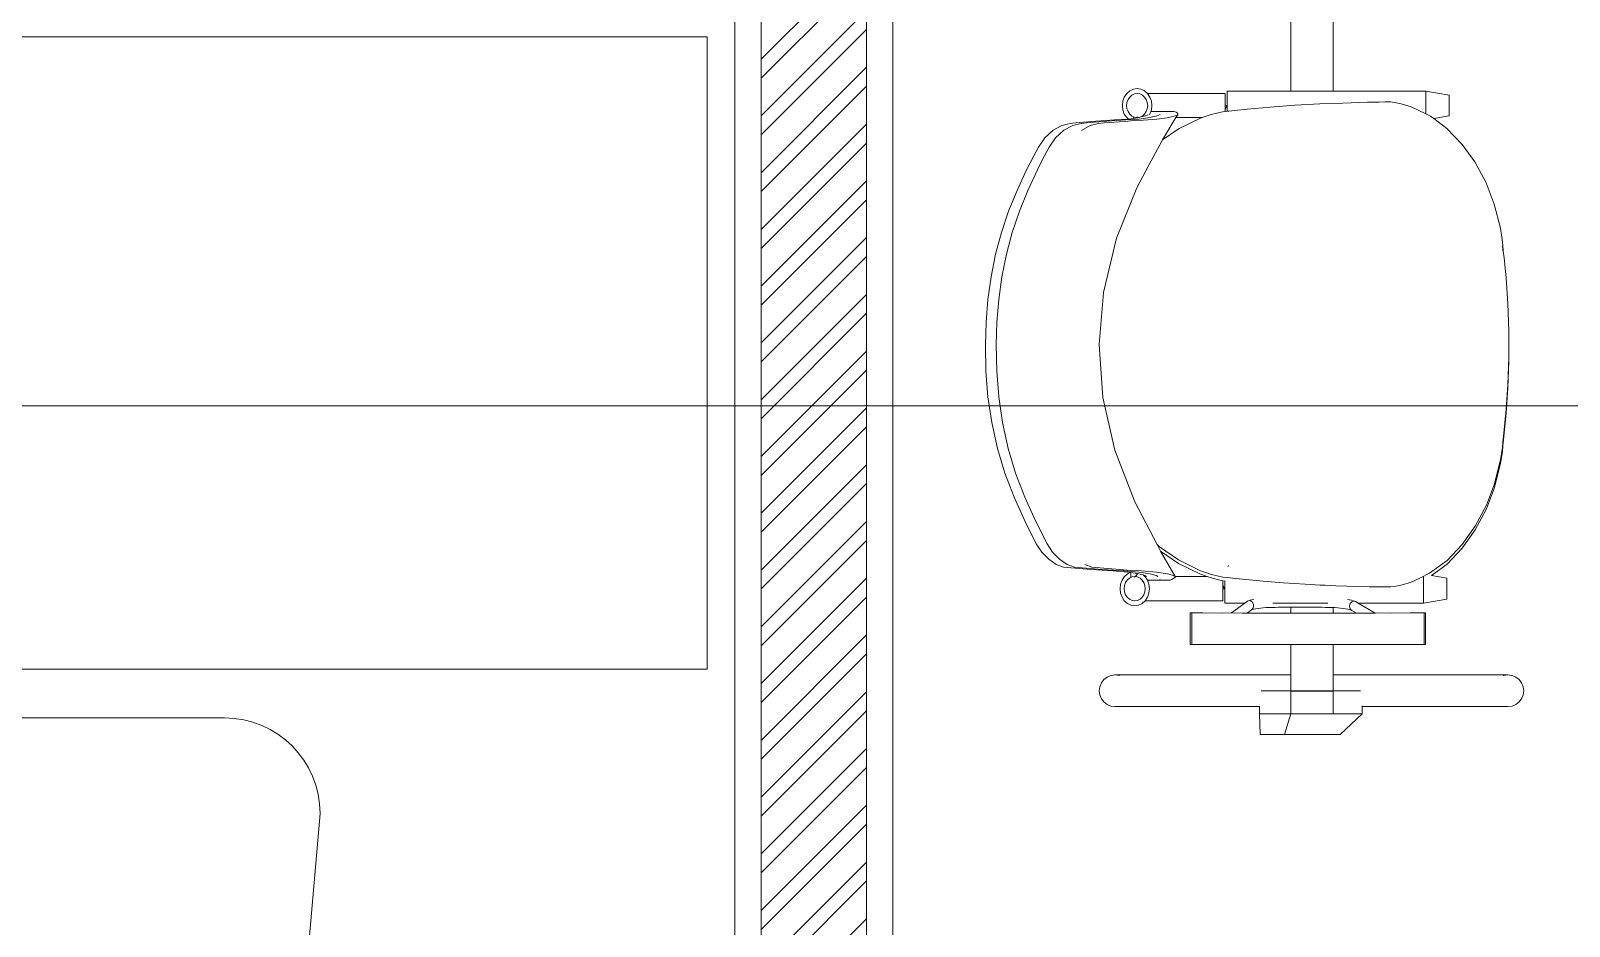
# Model space of a CAD drawing. Header units: millimetres. Extents: x -280308 to 6402717, y -14 to 2073074.
# Drawn here: x 39871 to 41331, y 742780 to 743630 of the extents above; entities that cross this region are included whole.
import ezdxf
from ezdxf.enums import TextEntityAlignment as Align

# ---------------------------------------------------------------- set-up
doc = ezdxf.new("R2010")
doc.units = ezdxf.units.MM
doc.linetypes.add('ACAD_ISO08W100', pattern=[36, 24, -3, 6, -3])
doc.layers.get('0').update_dxf_attribs({"lineweight": 0})
for name, color, linetype, lineweight in [('A-ALINE-3', 111, 'Continuous', 15), ('A-ALINE-6', 117, 'Continuous', 9), ('A-ANNOTATION', 144, 'Continuous', 0), ('A-Furn', 250, 'Continuous', 0), ('A-FURN-EQPM', 177, 'Continuous', 0)]:
    doc.layers.add(name, color=color, linetype=linetype, lineweight=lineweight)
doc.layers.add('A-FILL-1', color=7, linetype='Continuous', lineweight=0, true_color=0x454545)
doc.layers.add('A-TEXT', color=254, linetype='Continuous')
doc.layers.add('FURNITURE', color=26, linetype='Continuous')
doc.styles.get("Standard").update_dxf_attribs({"font": 'arial.ttf'})

# ---------------------------------------------------------------- blocks, each defined once
blk = doc.blocks.new('*U539')
at = {"layer": 'A-ANNOTATION', "linetype": 'ACAD_ISO08W100', "ltscale": 0.25}
blk.add_lwpolyline([(0, -7.6411), (0, -228.3482)], dxfattribs=at)
at = {"layer": 'A-TEXT'}
blk.add_attdef('N', text='', height=0.9, dxfattribs=at).set_placement((0, 2.75), align=Align.MIDDLE_CENTER)
blk = doc.blocks.new('A$Cf37525da')
at = {"color": 124, "xscale": -360.0000000000001, "yscale": 360.0000000000001, "zscale": 360.0000000000001, "rotation": 270}
blk.add_blockref('*U539', (4643.8, -13700), dxfattribs=at)
blk = doc.blocks.new('A$C0fa81d55')
at = {"color": 0, "linetype": 'ByBlock', "lineweight": -2}
for p, q in [((26.5, 496), (27, 499.9)), ((27, 499.9), (28.5, 503.5)), ((28.5, 503.5), (30.9, 506.6)), ((30.9, 506.6), (34, 509)), ((34, 509), (37.6, 510.5)), ((37.6, 510.5), (41.5, 511)), ((41.5, 511), (45.4, 510.5)), ((45.4, 510.5), (49, 509)), ((49, 509), (52.1, 506.6)), ((52.1, 506.6), (54.5, 503.5)), ((54.5, 503.5), (56, 499.9)), ((56, 499.9), (56.5, 496)), ((56, 499.4), (56.5, 495.8)), ((354.4, 496.7), (328.9, 495.9)), ((357.8, 496.7), (332.3, 495.9)), ((357.8, 496.7), (354.4, 496.7)), ((379.4, 496.7), (357.8, 496.7)), ((379.4, 496.7), (379.4, 496.7)), ((382.8, 496.7), (379.4, 496.7)), ((409, 495.8), (382.8, 496.7)), ((26.5, 496), (26.5, 357.5)), ((56.5, 495.5), (56, 491.6)), ((56.5, 495.5), (56, 492.2)), ((56.5, 495.8), (56.5, 496)), ((56.5, 495.7), (56.5, 495.8)), ((56.5, 495.7), (56.5, 495.5)), ((56.5, 495.5), (56.5, 330)), ((234.5, 483.3), (214.2, 475.6)), ((237.9, 483.3), (217.6, 475.6)), ((234.5, 483.3), (257.4, 489)), ((237.9, 483.3), (260.9, 489)), ((257.4, 489), (268.5, 490.7)), ((260.9, 489), (272, 490.7)), ((268.5, 490.7), (274.1, 491.3)), ((272, 490.7), (277.5, 491.3)), ((274.1, 491.3), (279.7, 491.7)), ((277.5, 491.3), (283.1, 491.7)), ((279.7, 491.7), (286, 492.5)), ((283.1, 491.7), (289.5, 492.5)), ((286, 492.5), (292.4, 493.2)), ((289.5, 492.5), (295.9, 493.2)), ((292.4, 493.2), (305.2, 494.4)), ((295.9, 493.2), (308.7, 494.4)), ((328.9, 495.9), (305.2, 494.4)), ((332.3, 495.9), (308.7, 494.4)), ((409, 495.8), (433.1, 494.3)), ((433.1, 494.3), (446, 493)), ((446, 493), (452.4, 492.3)), ((452.4, 492.3), (458.8, 491.6)), ((458.8, 491.6), (464.3, 491.2)), ((458.8, 491.3), (460.8, 491.2)), ((460.8, 491.2), (463.1, 490.9)), ((464.3, 491.2), (469.8, 490.6)), ((469.8, 490.6), (480.7, 488.9)), ((503.3, 483), (480.7, 488.9)), ((523.7, 475.2), (503.3, 483)), ((214.2, 475.6), (194.2, 464.9)), ((217.6, 475.6), (197.6, 464.9)), ((543.6, 464.5), (523.7, 475.2)), ((194.2, 464.9), (177, 452.6)), ((197.6, 464.9), (180.4, 452.6)), ((560, 452.7), (543.6, 464.5)), ((575.3, 438), (560, 452.7)), ((161.8, 438.2), (150.8, 423.4)), ((165.3, 438.2), (153, 421.6)), ((177, 452.6), (161.8, 438.2)), ((180.4, 452.6), (165.3, 438.2)), ((584.6, 425.7), (587.1, 440.2)), ((587.1, 440.2), (606.9, 440.2)), ((610.7, 418.2), (606.9, 440.2)), ((124.7, 415.9), (128.5, 437.9)), ((148.3, 437.9), (128.5, 437.9)), ((150.8, 423.4), (148.3, 437.9)), ((584.6, 425.7), (575.3, 438)), ((587, 422.4), (584.6, 425.7)), ((85.5, 417.9), (85.5, 417.9)), ((85.5, 417.7), (85.5, 417.9)), ((115.4, 417.9), (85.5, 417.9)), ((85.5, 417.7), (85.5, 417.6)), ((85.5, 417.6), (85.5, 417.4)), ((85.5, 416.7), (85.5, 417.4)), ((85.5, 416.7), (85.5, 416.5)), ((85.5, 404.6), (85.5, 416.5)), ((115.4, 416.5), (85.5, 416.5)), ((115.4, 417.9), (115.4, 417.9)), ((115.4, 417.9), (115.4, 417.8)), ((115.4, 417.8), (115.4, 417.7)), ((115.4, 417.7), (115.4, 417.6)), ((115.4, 417.6), (115.4, 417.4)), ((115.4, 417.4), (115.4, 417.2)), ((115.4, 417.2), (115.4, 417)), ((115.4, 417), (115.4, 416.7)), ((115.4, 416.7), (115.4, 416.5)), ((115.4, 416.5), (115.4, 416.2)), ((115.4, 416.2), (115.4, 415.1)), ((115.4, 415.1), (115.4, 404.6)), ((124.7, 353.7), (124.7, 415.9)), ((149.6, 415.9), (124.7, 415.9)), ((148.8, 412.9), (144.3, 403.5)), ((153, 421.6), (148.8, 412.9)), ((150.8, 423.4), (150.8, 423.3)), ((587, 422.4), (589.1, 418.2)), ((589.1, 418.2), (595.9, 404.3)), ((589.1, 418.2), (610.7, 418.2)), ((610.7, 330), (610.7, 418.2)), ((85.4, 330), (85.5, 404.6)), ((115.4, 403.3), (115.3, 385.1)), ((115.4, 404.6), (115.4, 403.3)), ((140.8, 389.6), (141.7, 394.4)), ((141.7, 394.4), (144.3, 403.5)), ((595.9, 404.3), (598.7, 394.8)), ((598.7, 394.8), (599.7, 389.9)), ((115.3, 385.1), (115.4, 384)), ((115.4, 384), (115.3, 370.2)), ((140.1, 384.8), (140.8, 389.6)), ((140.1, 379.7), (140.1, 384.8)), ((140.2, 374.6), (140.1, 379.7)), ((599.7, 389.9), (600.4, 384.9)), ((600.4, 384.9), (600.4, 379.3)), ((115.3, 370.2), (115.3, 370.1)), ((115.3, 370.1), (124.7, 353.7)), ((115.3, 370.1), (115.3, 365.2)), ((115.3, 364.4), (115.3, 365.2)), ((140.2, 371.1), (140.2, 374.6)), ((140.3, 364.4), (140.2, 371.1)), ((600.3, 373.8), (600.2, 362.7)), ((600.4, 379.3), (600.3, 373.8)), ((19.5, 357.5), (0, 336.6)), ((26.5, 357.5), (19.5, 357.5)), ((19.5, 330), (19.5, 357.5)), ((27.2, 357.5), (26.5, 357.5)), ((41.5, 330), (41.5, 356.2)), ((115.3, 364.4), (115.3, 352.3)), ((115.3, 352.3), (115.3, 352.2)), ((115.3, 352.2), (115.3, 345)), ((115.3, 352.2), (117.8, 347.9)), ((124.7, 353.7), (126.1, 351.3)), ((126.5, 350.5), (126.1, 351.3)), ((126.6, 349.5), (126.5, 350.5)), ((126.5, 350.5), (127, 349.2)), ((140.8, 343.2), (140.3, 364.4)), ((599.4, 339.4), (600.2, 362.7)), ((0, 336.6), (0, 284)), ((115.3, 344.6), (115.3, 345)), ((115.3, 344.6), (115.3, 330)), ((117.8, 347.9), (118.1, 347.1)), ((117.8, 347.9), (118.1, 347.4)), ((118.1, 347.4), (118.7, 346.7)), ((118.1, 347.1), (118.5, 345.7)), ((118.5, 345.7), (118.9, 343.9)), ((118.7, 346.7), (119.6, 346.1)), ((118.9, 343.9), (119.3, 341.9)), ((119.3, 341.9), (119.6, 339.6)), ((119.6, 346.1), (120.7, 345.8)), ((119.6, 339.6), (119.9, 337.1)), ((119.9, 337.1), (120.2, 334.4)), ((120.7, 345.8), (121.9, 345.7)), ((121.9, 345.7), (123.1, 345.9)), ((123.1, 345.9), (124.2, 346.3)), ((124.2, 346.3), (125.1, 346.9)), ((125.1, 346.9), (125.9, 347.7)), ((125.9, 347.7), (126.4, 348.6)), ((126.4, 348.6), (126.6, 349.5)), ((127, 349.2), (127.4, 347.6)), ((127.4, 347.6), (127.8, 345.7)), ((127.8, 345.7), (128.2, 343.6)), ((141.2, 332.8), (140.8, 343.2)), ((598.5, 317.3), (599.4, 339.4)), ((19.5, 290), (19.5, 330)), ((41, 330), (19.5, 330)), ((41, 290), (41, 330)), ((41.5, 330), (41, 330)), ((41.5, 290), (41.5, 330)), ((56.5, 330), (41.5, 330)), ((85.4, 330), (56.5, 330)), ((85.4, 290), (85.4, 330)), ((120.5, 330), (115.3, 330)), ((115.3, 330), (115.3, 324.7)), ((115.3, 324.5), (115.3, 324.7)), ((115.3, 324.5), (115.3, 304.5)), ((120.2, 334.4), (120.4, 331.6)), ((120.4, 331.6), (120.5, 330)), ((120.5, 330), (120.5, 328.6)), ((120.7, 325.5), (120.5, 328.6)), ((120.7, 325.5), (120.7, 322.5)), ((120.7, 322.5), (120.8, 319.2)), ((124.7, 272.8), (124.7, 325)), ((141.4, 327.6), (141.2, 332.8)), ((141.6, 322.4), (141.4, 327.6)), ((141.8, 317.7), (141.6, 322.4)), ((676.3, 330), (610.7, 330)), ((610.7, 290), (610.7, 330)), ((120.8, 319.2), (120.8, 290)), ((142.1, 313), (141.8, 317.7)), ((142.6, 303.5), (142.1, 313)), ((597.2, 293.8), (598.5, 317.3)), ((115.3, 304.5), (115.3, 304.4)), ((115.3, 290), (115.3, 304.4)), ((144.1, 282.8), (142.6, 303.5)), ((595.5, 270.3), (597.2, 293.8)), ((19.5, 290), (0, 284)), ((0, 284), (0, 260.8)), ((41, 290), (19.5, 290)), ((19.5, 260.2), (19.5, 290)), ((41.5, 290), (41, 290)), ((56.5, 290), (41.5, 290)), ((41.5, 261.9), (41.5, 290)), ((85.4, 290), (56.5, 290)), ((56.5, 123.6), (56.5, 290)), ((85.5, 196), (85.4, 290)), ((120.8, 290), (115.3, 290)), ((115.3, 290), (115.3, 284.4)), ((115.3, 284.4), (115.3, 284)), ((115.3, 284), (115.3, 264.5)), ((120.8, 278.3), (120.7, 275.1)), ((120.8, 290), (120.8, 278.3)), ((144.1, 282.8), (145.6, 263.6)), ((676.3, 290), (610.7, 290)), ((610.7, 229.5), (610.7, 290)), ((115.3, 264.5), (115.3, 263.8)), ((115.3, 248.5), (115.3, 263.8)), ((120.2, 263.7), (119.9, 261.2)), ((120.4, 266.4), (120.2, 263.7)), ((120.5, 269.3), (120.4, 266.4)), ((120.7, 272.2), (120.5, 269.3)), ((120.7, 275.1), (120.7, 272.2)), ((145.6, 263.6), (147.3, 244.1)), ((595.5, 270.3), (593.6, 248.6)), ((19.5, 260.2), (0, 260.8)), ((26.5, 260.2), (19.5, 260.2)), ((26.5, 260.2), (26.5, 260.3)), ((26.5, 260.2), (26.5, 123)), ((28.5, 260.2), (28.5, 260.2)), ((118.3, 252.5), (115.3, 248.5)), ((115.3, 248.4), (115.3, 248.5)), ((115.3, 248.4), (115.3, 244.8)), ((118.5, 253.3), (118.3, 252.5)), ((118.5, 252.9), (118.3, 252.5)), ((118.9, 254.8), (118.5, 253.3)), ((118.5, 252.9), (119.2, 253.6)), ((119.3, 256.7), (118.9, 254.8)), ((119.2, 253.6), (120.1, 254.2)), ((119.6, 258.8), (119.3, 256.7)), ((119.9, 261.2), (119.6, 258.8)), ((120.1, 254.2), (121.2, 254.5)), ((121.2, 254.5), (122.3, 254.6)), ((122.3, 254.6), (123.5, 254.4)), ((123.5, 254.4), (124.6, 254)), ((124.6, 254), (125.6, 253.4)), ((126.5, 248.9), (124.7, 246.4)), ((125.6, 253.4), (126.4, 252.6)), ((126.4, 252.6), (126.9, 251.7)), ((126.9, 249.8), (126.5, 248.9)), ((126.9, 251.7), (127.1, 250.8)), ((127.4, 251.3), (126.9, 249.8)), ((127.1, 250.8), (126.9, 249.8)), ((127.8, 253), (127.4, 251.3)), ((128.2, 254.9), (127.8, 253)), ((593.6, 248.6), (592.4, 236.9)), ((115.3, 244.8), (115.3, 243.8)), ((115.4, 233.5), (115.3, 243.8)), ((124.7, 246.4), (115.4, 233.5)), ((124.7, 227.3), (124.7, 246.4)), ((148.3, 234.7), (147.3, 244.1)), ((148.9, 230), (148.3, 234.7)), ((592.4, 236.9), (591.7, 231)), ((115.4, 225.4), (115.3, 233.5)), ((115.3, 233.5), (115.4, 233.5)), ((115.4, 225.4), (115.3, 224.1)), ((115.3, 224.1), (115.4, 206.4)), ((124.7, 227.3), (145.7, 227.3)), ((126.9, 151.6), (126.9, 225.4)), ((146, 225.4), (126.9, 225.4)), ((138.4, 225.4), (138.4, 227.3)), ((141.4, 225.4), (138.4, 227.3)), ((145.8, 227.3), (145.7, 227.3)), ((146, 225.4), (145.7, 227.3)), ((146, 225.3), (146, 225.4)), ((147.2, 219.9), (146, 225.3)), ((148.6, 214.6), (147.2, 219.9)), ((149.4, 225.3), (148.9, 230)), ((150.6, 219.9), (149.4, 225.3)), ((152, 214.6), (150.6, 219.9)), ((159.3, 230.2), (160.4, 230.8)), ((589.8, 219.7), (588.4, 214.4)), ((591.1, 225.1), (589.8, 219.7)), ((591.4, 227.7), (591.1, 225.1)), ((591.6, 229.5), (591.4, 227.7)), ((591.4, 227.7), (608.5, 227.7)), ((591.7, 231), (591.6, 229.5)), ((591.6, 229.5), (610.7, 229.5)), ((594, 227.7), (597, 229.5)), ((597, 227.7), (597, 229.5)), ((608.5, 153.8), (608.5, 227.7)), ((115.4, 206.4), (115.4, 204.9)), ((115.4, 204.9), (115.4, 197.5)), ((149.9, 210.6), (148.6, 214.6)), ((152.1, 204.2), (149.9, 210.6)), ((149.9, 210.6), (149.9, 180.3)), ((155.5, 204.2), (152, 214.6)), ((585.5, 205.8), (584.9, 204.1)), ((588.4, 214.4), (585.5, 205.8)), ((585.5, 205.8), (585.5, 180.9)), ((85.5, 196), (85.5, 195.5)), ((115.4, 196), (85.5, 196)), ((85.5, 195.5), (85.5, 195)), ((85.5, 194.6), (85.5, 195)), ((85.5, 194.6), (85.5, 194.4)), ((85.5, 194.6), (85.5, 194.6)), ((85.5, 194.4), (85.5, 194.3)), ((115.4, 194.3), (85.5, 194.3)), ((115.4, 197.5), (115.4, 196.7)), ((115.4, 196.1), (115.4, 196.7)), ((115.4, 196), (115.4, 196.1)), ((115.4, 196), (115.4, 195.5)), ((115.4, 195.5), (115.4, 195.5)), ((115.4, 195.5), (115.4, 195)), ((115.4, 195), (115.4, 195)), ((115.4, 195), (115.4, 194.6)), ((115.4, 194.6), (115.4, 194.4)), ((115.4, 194.6), (115.4, 194.6)), ((115.4, 194.4), (115.4, 194.3)), ((162.4, 183.2), (152.1, 204.2)), ((165.8, 183.2), (155.5, 204.2)), ((575.3, 184.1), (584.9, 204.1)), ((147.2, 176.9), (146.5, 175.3)), ((146.5, 164.5), (146.5, 175.3)), ((148.2, 178.5), (147.2, 176.9)), ((149.1, 179.8), (148.2, 178.5)), ((149.8, 180.4), (149.1, 179.8)), ((150.9, 178.9), (149.8, 180.4)), ((149.9, 180.3), (149.8, 180.4)), ((173.9, 166.2), (149.9, 180.3)), ((152.5, 173), (150.9, 178.9)), ((162.4, 183.2), (174, 166.2)), ((165.8, 183.2), (178, 165.3)), ((564.3, 168.1), (575.3, 184.1)), ((585.5, 180.9), (564.3, 168.1)), ((587, 179.3), (585.4, 172.7)), ((588.3, 182.6), (585.5, 180.9)), ((588.3, 182.6), (587, 179.3)), ((589.3, 182.7), (588.3, 182.6)), ((590.8, 181), (589.3, 182.7)), ((591, 180.2), (590.8, 181)), ((591.2, 178.9), (591, 180.2)), ((591.2, 162.2), (591.2, 178.9)), ((147.2, 166), (146.5, 164.5)), ((146.5, 158.6), (146.5, 164.5)), ((146.5, 164.5), (146.5, 164.3)), ((146.5, 153.9), (146.5, 164.3)), ((149.9, 163.6), (149.9, 163.7)), ((150.9, 162.2), (149.9, 163.6)), ((152.5, 156.3), (150.9, 162.2)), ((154.1, 162.4), (152.5, 173)), ((155.2, 148.1), (154.1, 162.4)), ((173.9, 166.2), (174, 166.2)), ((174, 166.2), (180.2, 163)), ((178, 165.3), (180.2, 163)), ((180.2, 163), (220.8, 142)), ((540.3, 155.2), (563.9, 167.8)), ((564.3, 168.1), (563.9, 167.8)), ((584.1, 162.7), (583.2, 149.8)), ((585.4, 172.7), (584.1, 162.7)), ((587.1, 162.6), (585.5, 156)), ((588.4, 165.8), (587.1, 162.6)), ((588.4, 165.9), (588.4, 165.8)), ((591.2, 160.8), (591.2, 162.2)), ((591.2, 160.8), (591.2, 162.2)), ((591.2, 157), (591.2, 160.8)), ((122.9, 145.4), (124.5, 148.8)), ((124.5, 148.8), (126.9, 151.6)), ((126.9, 151.6), (127, 151.7)), ((127, 151.7), (130.4, 153.9)), ((127.3, 144.4), (128.5, 146.8)), ((128.5, 146.8), (130.3, 148.9)), ((130.3, 148.9), (132.7, 150.5)), ((130.4, 153.9), (134.3, 155.3)), ((132.7, 150.5), (135.4, 151.4)), ((134.3, 155.3), (138.4, 155.8)), ((135.4, 151.4), (138.4, 151.8)), ((138.4, 155.8), (142.6, 155.3)), ((138.4, 151.8), (141.4, 151.4)), ((141.4, 151.4), (144.2, 150.5)), ((142.6, 155.3), (146.5, 153.9)), ((144.2, 150.5), (146.5, 148.9)), ((146.5, 153.9), (146.5, 153.9)), ((146.5, 153.9), (149.8, 151.7)), ((146.5, 148.9), (148.4, 146.8)), ((148.4, 146.8), (149.5, 144.4)), ((149.8, 151.7), (151.4, 149.9)), ((150.9, 151.5), (149.9, 152.9)), ((151.4, 149.9), (150.9, 151.5)), ((152.5, 145.7), (151.4, 149.9)), ((154.2, 145.7), (152.5, 156.3)), ((155.8, 138.1), (155.2, 148.1)), ((518.8, 143.8), (540.3, 155.2)), ((583.2, 149.8), (582.7, 141.2)), ((585.5, 156), (584.2, 146)), ((587.1, 151.9), (585.5, 145.4)), ((585.9, 146.7), (585.5, 144.1)), ((587, 149.1), (585.9, 146.7)), ((588.9, 151.1), (587, 149.1)), ((588.2, 154.6), (587.1, 151.9)), ((588.9, 156.2), (588.2, 155.7)), ((591.2, 157), (588.9, 156.2)), ((591.2, 152.7), (588.9, 151.1)), ((592.8, 157.6), (591.2, 157)), ((594, 153.7), (591.2, 152.7)), ((597, 158.1), (592.8, 157.6)), ((597, 154.1), (594, 153.7)), ((601.1, 157.6), (597, 158.1)), ((600, 153.7), (597, 154.1)), ((602.7, 152.7), (600, 153.7)), ((605, 156.2), (601.1, 157.6)), ((605.1, 151.1), (602.7, 152.7)), ((608.4, 154), (605, 156.2)), ((606.9, 149.1), (605.1, 151.1)), ((608.1, 146.7), (606.9, 149.1)), ((608.5, 144.1), (608.1, 146.7)), ((608.5, 153.8), (608.4, 154)), ((610.9, 151.1), (608.5, 153.8)), ((612.5, 147.7), (610.9, 151.1)), ((613.1, 144.1), (612.5, 147.7)), ((122.3, 141.8), (122.9, 145.4)), ((122.9, 138.2), (122.3, 141.8)), ((124.5, 134.8), (122.9, 138.2)), ((127, 131.9), (124.5, 134.8)), ((126.9, 141.8), (127.3, 144.4)), ((127.3, 139.2), (126.9, 141.8)), ((130.4, 129.7), (127, 131.9)), ((128.5, 136.8), (127.3, 139.2)), ((130.3, 134.7), (128.5, 136.8)), ((132.7, 133.1), (130.3, 134.7)), ((135.4, 132.1), (132.7, 133.1)), ((138.4, 131.8), (135.4, 132.1)), ((141.4, 132.1), (138.4, 131.8)), ((144.2, 133.1), (141.4, 132.1)), ((146.5, 134.7), (144.2, 133.1)), ((148.4, 136.8), (146.5, 134.7)), ((149.8, 131.9), (146.5, 129.7)), ((149, 138.2), (148.4, 136.8)), ((149.9, 141.8), (149, 141.8)), ((149.5, 139.2), (149, 138.2)), ((153.7, 138.2), (149, 138.2)), ((149.5, 144.4), (149.9, 141.8)), ((149.9, 141.8), (149.5, 139.2)), ((152.4, 134.8), (149.8, 131.9)), ((150.1, 142.6), (152.7, 144.5)), ((153.8, 137.7), (152.4, 134.8)), ((152.7, 144.5), (152.5, 145.7)), ((153.7, 138.2), (152.7, 144.5)), ((153.8, 137.7), (153.7, 138.2)), ((154.2, 135.1), (153.8, 137.7)), ((155.2, 131.4), (154.2, 145.7)), ((155.2, 120.9), (154.2, 135.1)), ((156.6, 127.5), (155.8, 138.1)), ((220.8, 142), (269.9, 122.8)), ((471.1, 124.4), (518.8, 143.8)), ((580.6, 112.7), (582, 132.1)), ((582.7, 141.2), (582, 132.1)), ((583.3, 133.2), (582.8, 124.6)), ((584.2, 146), (583.3, 133.2)), ((584.2, 135.4), (583.3, 122.6)), ((584.8, 140.5), (584.2, 135.7)), ((584.2, 135.7), (585.6, 134.2)), ((584.2, 135.7), (584.2, 135.4)), ((585.4, 144.6), (584.8, 140.5)), ((584.8, 140.5), (586.4, 140.5)), ((585.5, 145.4), (585.4, 144.6)), ((585.5, 144.1), (585.9, 141.5)), ((585.5, 144.1), (586.4, 144.1)), ((585.6, 134.2), (588.9, 131.9)), ((585.9, 141.5), (586.4, 140.5)), ((586.4, 140.5), (587, 139.1)), ((587, 139.1), (588.9, 137)), ((588.9, 137), (591.2, 135.4)), ((588.9, 131.9), (592.8, 130.6)), ((591.2, 135.4), (594, 134.4)), ((594, 134.4), (597, 134.1)), ((597, 134.1), (600, 134.4)), ((600, 134.4), (602.7, 135.4)), ((601.1, 130.6), (605, 131.9)), ((602.7, 135.4), (605.1, 137)), ((605, 131.9), (608.4, 134.2)), ((605.1, 137), (606.9, 139.1)), ((606.9, 139.1), (608.1, 141.5)), ((608.1, 141.5), (608.5, 144.1)), ((608.4, 134.2), (610.9, 137.1)), ((610.9, 137.1), (612.5, 140.5)), ((612.5, 140.5), (613.1, 144.1)), ((26.5, 123), (27, 119.2)), ((27, 119.2), (28.5, 115.6)), ((54.5, 115.6), (56, 119.2)), ((56.5, 123.6), (56, 127.4)), ((56.5, 123.6), (56, 126.9)), ((56, 119.7), (56.5, 123.3)), ((56, 119.2), (56.5, 123)), ((56.5, 123.6), (56.5, 123.4)), ((56.5, 123.3), (56.5, 123.4)), ((56.5, 123), (56.5, 123.3)), ((134.3, 128.3), (130.4, 129.7)), ((138.4, 127.8), (134.3, 128.3)), ((142.6, 128.3), (138.4, 127.8)), ((146.5, 129.7), (142.6, 128.3)), ((155.9, 121.4), (155.2, 131.4)), ((155.9, 110.9), (155.2, 120.9)), ((156.7, 110.8), (155.9, 121.4)), ((156.6, 127.5), (158.4, 104.8)), ((269.9, 122.8), (319.9, 111.5)), ((419.4, 112), (471.1, 124.4)), ((582.8, 124.6), (582.1, 115.4)), ((583.3, 122.6), (582.8, 114.1)), ((592.8, 130.6), (597, 130.1)), ((597, 130.1), (601.1, 130.6)), ((28.5, 115.6), (30.9, 112.4)), ((30.9, 112.4), (34, 110.1)), ((34, 110.1), (37.6, 108.6)), ((37.6, 108.6), (41.5, 108.1)), ((41.5, 108.1), (45.4, 108.6)), ((45.4, 108.6), (49, 110.1)), ((49, 110.1), (52.1, 112.4)), ((52.1, 112.4), (54.5, 115.6)), ((156.7, 100.3), (155.9, 110.9)), ((156.7, 110.8), (158.5, 88.1)), ((158.7, 101.2), (158.4, 104.8)), ((319.9, 111.5), (370.3, 108.1)), ((370.3, 108.1), (419.4, 112)), ((579.9, 107.5), (578.1, 99.6)), ((580.6, 112.7), (579.9, 107.5)), ((580.7, 96), (582.1, 115.4)), ((580.7, 85.6), (582.1, 104.9)), ((582.8, 114.1), (582.1, 104.9)), ((156.7, 100.3), (158.5, 77.7)), ((158.7, 84.5), (158.5, 88.1)), ((161.5, 94.3), (158.7, 101.2)), ((578.1, 99.6), (573.4, 91.2)), ((580, 90.8), (578.2, 82.9)), ((580.7, 96), (580, 90.8)), ((158.7, 74.2), (158.5, 77.7)), ((161.5, 77.6), (158.7, 84.5)), ((161.5, 67.2), (158.7, 74.2)), ((166.4, 70.4), (161.5, 77.6)), ((573.5, 74.6), (566.3, 66.7)), ((578.2, 82.9), (573.5, 74.6)), ((580, 80.4), (578.2, 72.6)), ((580.7, 85.6), (580, 80.4)), ((166.4, 60.1), (161.5, 67.2)), ((173, 63.8), (166.4, 70.4)), ((173, 53.5), (166.4, 60.1)), ((181, 58.6), (173, 63.8)), ((202.9, 47.7), (181, 58.6)), ((557.6, 60.6), (549.3, 56.2)), ((566.3, 66.7), (557.6, 60.6)), ((573.5, 64.2), (566.3, 56.4)), ((578.2, 72.6), (573.5, 64.2)), ((181, 48.3), (173, 53.5)), ((202.9, 37.4), (181, 48.3)), ((225.3, 37.5), (202.9, 47.7)), ((536.1, 49.5), (516.5, 40.4)), ((542.7, 52.8), (536.1, 49.5)), ((549.3, 56.2), (542.7, 52.8)), ((549.3, 45.9), (542.7, 42.5)), ((557.6, 50.3), (549.3, 45.9)), ((566.3, 56.4), (557.6, 50.3)), ((225.3, 27.2), (202.9, 37.4)), ((248.2, 28.7), (225.3, 37.5)), ((496.7, 32.3), (476.5, 25.5)), ((516.5, 40.4), (496.7, 32.3)), ((516.5, 30.1), (496.7, 22)), ((536.1, 39.2), (516.5, 30.1)), ((542.7, 42.5), (536.1, 39.2)), ((248.2, 18.4), (225.3, 27.2)), ((271.6, 21.8), (248.2, 28.7)), ((271.6, 11.5), (248.2, 18.4)), ((296, 16.4), (271.6, 21.8)), ((320.4, 12.8), (296, 16.4)), ((434.4, 15.7), (413, 12.8)), ((455.8, 20), (434.4, 15.7)), ((476.5, 25.5), (455.8, 20)), ((476.5, 15.2), (455.8, 9.7)), ((496.7, 22), (476.5, 15.2)), ((296, 6.1), (271.6, 11.5)), ((320.4, 2.5), (296, 6.1)), ((345, 10.8), (320.4, 12.8)), ((345, 0.5), (320.4, 2.5)), ((369.8, 10.3), (345, 10.8)), ((369.8, 0), (345, 0.5)), ((391.5, 11), (369.8, 10.3)), ((391.5, 0.7), (369.8, 0)), ((413, 12.8), (391.5, 11)), ((413, 2.5), (391.5, 0.7)), ((434.4, 5.4), (413, 2.5)), ((455.8, 9.7), (434.4, 5.4))]:
    blk.add_line(p, q, dxfattribs=at)
blk = doc.blocks.new('A$Ccc440957')
at = {"layer": 'FURNITURE', "color": 0, "linetype": 'ByBlock', "lineweight": -2}
for p, q in [((-44.9, 189), (-243.3, 171.7)), ((30.7, 0), (30.7, 113.4)), ((30.7, 0), (30.7, -113.4)), ((-44.9, -189), (-243.3, -171.7))]:
    blk.add_line(p, q, dxfattribs=at)
for centre, radius, start, end in [((-218.8, -5.7), 226.4, 108.7288, 178.5583), ((-284.3, 171.6), 37.8, 0, 100.971), ((-44.9, 113.4), 75.6, 0, 90), ((-240, 134.1), 37.8, 94.9782, 117.5453), ((-170.1, 0), 189, 117.5453, 180), ((-143.7, 0), 189, 117.5453, 180), ((-218.8, 5.7), 226.4, 181.4417, 251.2712), ((-170.1, 0), 189, 180, 242.4547), ((-143.7, 0), 189, 180, 242.4547), ((-44.9, -113.4), 75.6, 270, 0), ((-240, -134.1), 37.8, 242.4547, 265.0218), ((-284.3, -171.6), 37.8, 259.029, 0)]:
    blk.add_arc(centre, radius, start, end, dxfattribs=at)
blk = doc.blocks.new('A$Ce288bb9c')
at = {"layer": 'A-Furn', "color": 0, "linetype": 'ByBlock', "lineweight": -2, "ltscale": 0.25}
blk.add_lwpolyline([(43923.8, -13274.8), (43923.8, -13874.8), (42723.8, -13874.8), (42723.8, -13274.8)], close=True, dxfattribs=at)
at = {"layer": 'A-Furn', "color": 0, "linetype": 'ByBlock', "lineweight": -2, "ltscale": 0.25, "xscale": -1, "rotation": 270}
blk.add_blockref('A$C0fa81d55', (44187.7, -13936.9), dxfattribs=at)
at = {"layer": 'A-Furn', "color": 0, "linetype": 'ByBlock', "lineweight": -2, "ltscale": 0.25, "xscale": -1.2, "yscale": 1.2, "zscale": 1.2, "rotation": 270}
blk.add_blockref('A$Ccc440957', (43329.5, -13958), dxfattribs=at)
blk = doc.blocks.new('A$C7136d0a8')
at = {"layer": 'A-FILL-1', "ltscale": 0.25}
h = blk.add_hatch(dxfattribs=at)
h.set_pattern_fill('ANSI32', color=256, scale=4, angle=900)
h.set_pattern_definition([(225, (171695.378, -61906.886), (26.940768, -26.940768), []), (225, (171677.417, -61906.886), (26.940768, -26.940768), [])])
h.paths.add_polyline_path([(67017.2, -30082.6), (67017.2, -26232.6), (67117.2, -26232.6), (67117.2, -30082.6)])
at = {"layer": 'A-ALINE-3', "linetype": 'Continuous'}
blk.add_lwpolyline([(67017.2, -30082.6), (67017.2, -26232.6), (67117.2, -26232.6), (67117.2, -30082.6)], close=True, dxfattribs=at)
at = {"layer": 'A-ALINE-6'}
blk.add_lwpolyline([(66992.2, -30082.6), (66992.2, -26232.6), (67142.2, -26232.6), (67142.2, -30082.6)], close=True, dxfattribs=at)

msp = doc.modelspace()

# ---------------------------------------------------------------- block references
at = {"ltscale": 0.25}
msp.add_blockref('A$Cf37525da', (46364.4, 756973.7), dxfattribs=at)
at = {"layer": 'A-FURN-EQPM', "ltscale": 0.25}
msp.add_blockref('A$Ce288bb9c', (-3410.6, 756898.7), dxfattribs=at)

# ---------------------------------------------------------------- next in the draw order: block references
at = {"ltscale": 0.25}
msp.add_blockref('A$C7136d0a8', (-26452.8, 772431.3), dxfattribs=at)

doc.saveas('drawing.dxf')
